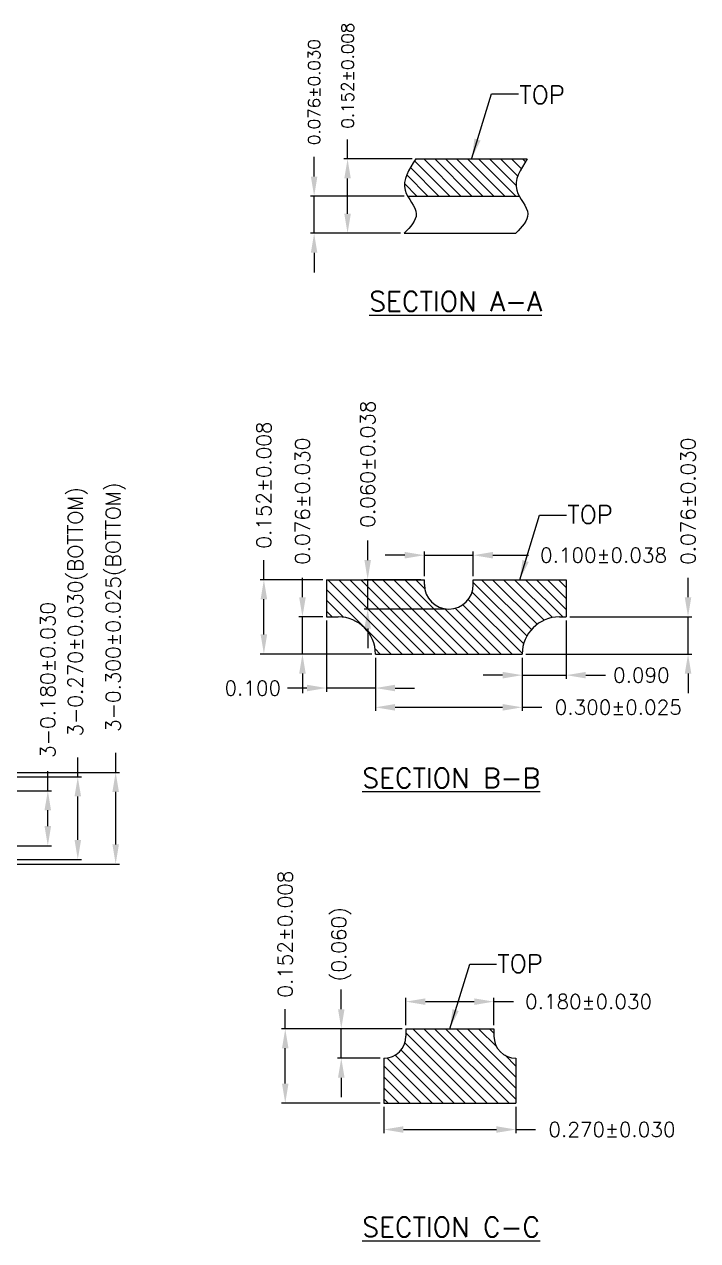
# Model space of a CAD drawing. Header units: millimetres. Extents: x 424.63 to 432.66, y 94.03 to 99.84.
# Drawn here: x 429.913 to 432.665, y 94.856 to 99.83 of the extents above; entities that cross this region are included whole.
import ezdxf

# ---------------------------------------------------------------- set-up
doc = ezdxf.new("R2010")
doc.units = ezdxf.units.MM
doc.header["$LTSCALE"] = 0.5
doc.header["$PDMODE"] = 98
doc.layers.add('DIM', color=3, linetype='Continuous')
doc.layers.add('TB', color=7, linetype='Continuous')
doc.styles.add('ADESK1', font='romans')
doc.styles.add('Chinese', font='SimSun.ttf', dxfattribs={"height": 5})
doc.styles.add('SIMPLEX', font='simplex.shx')
doc.dimstyles.new('Standard4', dxfattribs={"dimtxt": 0.06, "dimasz": 0.08, "dimexe": 0.015, "dimexo": 0.015, "dimgap": 0.027, "dimtad": 1, "dimdec": 3, "dimlfac": 0.8, "dimzin": 1, "dimtxsty": 'SIMPLEX', "dimcen": 0.1905, "dimclrd": 256, "dimclre": 256, "dimclrt": 256, "dimazin": 3, "dimtp": 0.03, "dimtm": 0.03, "dimtfac": 0.8, "dimtdec": 3, "dimtmove": 0, "dimatfit": 3, "dimfxl": 0.05, "dimlwd": -1, "dimlwe": -1})

# ---------------------------------------------------------------- blocks, each defined once
blk = doc.blocks.new('*D235')
at = {"layer": 'Defpoints', "color": 0, "transparency": 16777216}
for p in [(428.6619, 96.771), (430.286, 96.771), (428.6619, 96.396)]:
    blk.add_point(p, dxfattribs=at)
at = {"layer": 'DIM', "transparency": 16777216}
for p, q in [((430.286, 96.771), (430.286, 96.851)), ((428.6769, 96.771), (430.301, 96.771)), ((430.286, 96.476), (430.286, 96.691)), ((428.6769, 96.396), (430.301, 96.396))]:
    blk.add_line(p, q, dxfattribs=at)
for points in [[(430.2726, 96.691), (430.2993, 96.691), (430.286, 96.771)], [(430.2726, 96.476), (430.2993, 96.476), (430.286, 96.396)]]:
    blk.add_solid(points, dxfattribs=at)
at = {"layer": 'DIM', "transparency": 16777216, "insert": (430.286, 97.4466), "char_height": 0.06, "attachment_point": 5, "rotation": 90, "style": 'SIMPLEX'}
blk.add_mtext('\\A1;3-0.300%%P0.025(BOTTOM)', dxfattribs=at)
blk = doc.blocks.new('*D236')
at = {"layer": 'Defpoints', "color": 0, "transparency": 16777216}
for p in [(428.8025, 96.7523), (430.1311, 96.7523), (428.8025, 96.4148)]:
    blk.add_point(p, dxfattribs=at)
at = {"layer": 'DIM', "transparency": 16777216}
for p, q in [((430.1311, 96.7523), (430.1311, 96.8323)), ((428.8175, 96.7523), (430.1461, 96.7523)), ((430.1311, 96.4948), (430.1311, 96.6723)), ((428.8175, 96.4148), (430.1461, 96.4148))]:
    blk.add_line(p, q, dxfattribs=at)
for points in [[(430.1178, 96.6723), (430.1445, 96.6723), (430.1311, 96.7523)], [(430.1178, 96.4948), (430.1445, 96.4948), (430.1311, 96.4148)]]:
    blk.add_solid(points, dxfattribs=at)
at = {"layer": 'DIM', "transparency": 16777216, "insert": (430.1311, 97.4279), "char_height": 0.06, "attachment_point": 5, "rotation": 90, "style": 'SIMPLEX'}
blk.add_mtext('\\A1;3-0.270%%P0.030(BOTTOM)', dxfattribs=at)
blk = doc.blocks.new('*D156')
at = {"layer": 'Defpoints', "color": 0, "transparency": 16777216}
for p in [(428.7244, 96.696), (430.0086, 96.696), (428.7244, 96.471)]:
    blk.add_point(p, dxfattribs=at)
at = {"layer": 'DIM', "transparency": 16777216}
for p, q in [((430.0086, 96.696), (430.0086, 96.776)), ((428.7394, 96.696), (430.0236, 96.696)), ((430.0086, 96.551), (430.0086, 96.616)), ((428.7394, 96.471), (430.0236, 96.471))]:
    blk.add_line(p, q, dxfattribs=at)
for points in [[(429.9952, 96.616), (430.0219, 96.616), (430.0086, 96.696)], [(429.9952, 96.551), (430.0219, 96.551), (430.0086, 96.471)]]:
    blk.add_solid(points, dxfattribs=at)
at = {"layer": 'DIM', "transparency": 16777216, "insert": (430.0086, 97.1488), "char_height": 0.06, "attachment_point": 5, "rotation": 90, "style": 'SIMPLEX'}
blk.add_mtext('\\A1;3-0.180%%P0.030', dxfattribs=at)
blk = doc.blocks.new('*D261')
at = {"linetype": 'ByBlock', "ltscale": 0.1, "transparency": 16777216}
for p, q in [((431.0972, 99.2073), (431.0972, 99.2873)), ((431.4647, 99.1273), (431.0822, 99.1273)), ((431.0972, 98.9753), (431.0972, 99.1273)), ((431.4507, 98.9753), (431.0822, 98.9753)), ((431.0972, 98.8953), (431.0972, 98.8153))]:
    blk.add_line(p, q, dxfattribs=at)
at = {"ltscale": 0.1, "transparency": 16777216}
for points in [[(431.0839, 99.2073), (431.1105, 99.2073), (431.0972, 99.1273)], [(431.0839, 98.8953), (431.1105, 98.8953), (431.0972, 98.9753)]]:
    blk.add_solid(points, dxfattribs=at)
at = {"layer": 'Defpoints', "color": 0, "ltscale": 0.1, "transparency": 16777216}
for p in [(431.4797, 99.1273), (431.0972, 98.9753), (431.4657, 98.9753)]:
    blk.add_point(p, dxfattribs=at)
at = {"ltscale": 0.1, "transparency": 16777216, "insert": (431.0972, 99.5524), "char_height": 0.05, "attachment_point": 5, "rotation": 90, "style": 'SIMPLEX'}
blk.add_mtext('\\A1;0.076%%P0.030', dxfattribs=at)
blk = doc.blocks.new('*D262')
at = {"linetype": 'ByBlock', "ltscale": 0.1, "transparency": 16777216}
for p, q in [((431.2339, 99.2793), (431.2339, 99.3593)), ((431.4977, 99.2793), (431.2189, 99.2793)), ((431.2339, 99.0553), (431.2339, 99.1993)), ((431.4507, 98.9753), (431.2189, 98.9753))]:
    blk.add_line(p, q, dxfattribs=at)
at = {"ltscale": 0.1, "transparency": 16777216}
for points in [[(431.2205, 99.1993), (431.2472, 99.1993), (431.2339, 99.2793)], [(431.2205, 99.0553), (431.2472, 99.0553), (431.2339, 98.9753)]]:
    blk.add_solid(points, dxfattribs=at)
at = {"layer": 'Defpoints', "color": 0, "ltscale": 0.1, "transparency": 16777216}
for p in [(431.2339, 99.2793), (431.5127, 99.2793), (431.4657, 98.9753)]:
    blk.add_point(p, dxfattribs=at)
at = {"ltscale": 0.1, "transparency": 16777216, "insert": (431.2339, 99.6197), "char_height": 0.05, "attachment_point": 5, "rotation": 90, "style": 'SIMPLEX'}
blk.add_mtext('\\A1;0.152%%P0.008', dxfattribs=at)
blk = doc.blocks.new('*D263')
at = {"ltscale": 0.1, "transparency": 16777216}
for p, q in [((431.3478, 97.2398), (431.3478, 97.0219)), ((431.9478, 97.2398), (431.9478, 97.0219)), ((431.4278, 97.0369), (431.8678, 97.0369)), ((431.9478, 97.0369), (432.0278, 97.0369))]:
    blk.add_line(p, q, dxfattribs=at)
for points in [[(431.4278, 97.0502), (431.4278, 97.0235), (431.3478, 97.0369)], [(431.8678, 97.0502), (431.8678, 97.0235), (431.9478, 97.0369)]]:
    blk.add_solid(points, dxfattribs=at)
at = {"layer": 'Defpoints', "color": 0, "ltscale": 0.1, "transparency": 16777216}
for p in [(431.3478, 97.2548), (431.9478, 97.2548), (431.9478, 97.0369)]:
    blk.add_point(p, dxfattribs=at)
at = {"ltscale": 0.1, "transparency": 16777216, "insert": (432.3405, 97.0369), "char_height": 0.06, "attachment_point": 5, "style": 'SIMPLEX'}
blk.add_mtext('\\A1;0.300%%p0.025', dxfattribs=at)
blk = doc.blocks.new('*D264')
at = {"ltscale": 0.1, "transparency": 16777216}
for p, q in [((432.1278, 97.3918), (432.1278, 97.1534)), ((431.9478, 97.2398), (431.9478, 97.1534)), ((431.8678, 97.1684), (431.7878, 97.1684)), ((431.9478, 97.1684), (432.1278, 97.1684)), ((432.2078, 97.1684), (432.2878, 97.1684))]:
    blk.add_line(p, q, dxfattribs=at)
for points in [[(431.8678, 97.1817), (431.8678, 97.155), (431.9478, 97.1684)], [(432.2078, 97.1817), (432.2078, 97.155), (432.1278, 97.1684)]]:
    blk.add_solid(points, dxfattribs=at)
at = {"layer": 'Defpoints', "color": 0, "ltscale": 0.1, "transparency": 16777216}
for p in [(432.1278, 97.4068), (431.9478, 97.2548), (432.1278, 97.1684)]:
    blk.add_point(p, dxfattribs=at)
at = {"ltscale": 0.1, "transparency": 16777216, "insert": (432.4348, 97.1684), "char_height": 0.06, "attachment_point": 5, "style": 'SIMPLEX'}
blk.add_mtext('\\A1;0.090', dxfattribs=at)
blk = doc.blocks.new('*D265')
at = {"ltscale": 0.1, "transparency": 16777216}
for p, q in [((431.1478, 97.3918), (431.1478, 97.1007)), ((431.3478, 97.2398), (431.3478, 97.1007)), ((431.0678, 97.1157), (430.9878, 97.1157)), ((431.3478, 97.1157), (431.1478, 97.1157)), ((431.4278, 97.1157), (431.5078, 97.1157))]:
    blk.add_line(p, q, dxfattribs=at)
for points in [[(431.0678, 97.1291), (431.0678, 97.1024), (431.1478, 97.1157)], [(431.4278, 97.1291), (431.4278, 97.1024), (431.3478, 97.1157)]]:
    blk.add_solid(points, dxfattribs=at)
at = {"layer": 'Defpoints', "color": 0, "ltscale": 0.1, "transparency": 16777216}
for p in [(431.1478, 97.4068), (431.3478, 97.2548), (431.1478, 97.1157)]:
    blk.add_point(p, dxfattribs=at)
at = {"ltscale": 0.1, "transparency": 16777216, "insert": (430.8465, 97.1157), "char_height": 0.06, "attachment_point": 5, "style": 'SIMPLEX'}
blk.add_mtext('\\A1;0.100', dxfattribs=at)
blk = doc.blocks.new('*D266')
at = {"ltscale": 0.1, "transparency": 16777216}
for p, q in [((431.0494, 97.4868), (431.0494, 97.5668)), ((431.1328, 97.4068), (431.0344, 97.4068)), ((431.0494, 97.2548), (431.0494, 97.4068)), ((431.3328, 97.2548), (431.0344, 97.2548)), ((431.0494, 97.1748), (431.0494, 97.0948))]:
    blk.add_line(p, q, dxfattribs=at)
for points in [[(431.0361, 97.4868), (431.0628, 97.4868), (431.0494, 97.4068)], [(431.0361, 97.1748), (431.0628, 97.1748), (431.0494, 97.2548)]]:
    blk.add_solid(points, dxfattribs=at)
at = {"layer": 'Defpoints', "color": 0, "ltscale": 0.1, "transparency": 16777216}
for p in [(431.0494, 97.4068), (431.1478, 97.4068), (431.3478, 97.2548)]:
    blk.add_point(p, dxfattribs=at)
at = {"ltscale": 0.1, "transparency": 16777216, "insert": (431.0494, 97.8795), "char_height": 0.06, "attachment_point": 5, "rotation": 90, "style": 'SIMPLEX'}
blk.add_mtext('\\A1;0.076%%p0.030', dxfattribs=at)
blk = doc.blocks.new('*D267')
at = {"ltscale": 0.1, "transparency": 16777216}
for p, q in [((432.6256, 97.4868), (432.6256, 97.5668)), ((432.1428, 97.4068), (432.6406, 97.4068)), ((432.6256, 97.2548), (432.6256, 97.4068)), ((431.9628, 97.2548), (432.6406, 97.2548)), ((432.6256, 97.1748), (432.6256, 97.0948))]:
    blk.add_line(p, q, dxfattribs=at)
for points in [[(432.6122, 97.4868), (432.6389, 97.4868), (432.6256, 97.4068)], [(432.6122, 97.1748), (432.6389, 97.1748), (432.6256, 97.2548)]]:
    blk.add_solid(points, dxfattribs=at)
at = {"layer": 'Defpoints', "color": 0, "ltscale": 0.1, "transparency": 16777216}
for p in [(432.1278, 97.4068), (432.6256, 97.4068), (431.9478, 97.2548)]:
    blk.add_point(p, dxfattribs=at)
at = {"ltscale": 0.1, "transparency": 16777216, "insert": (432.6256, 97.8795), "char_height": 0.06, "attachment_point": 5, "rotation": 90, "style": 'SIMPLEX'}
blk.add_mtext('\\A1;0.076%%p0.030', dxfattribs=at)
blk = doc.blocks.new('*D268')
at = {"ltscale": 0.1, "transparency": 16777216}
for p, q in [((431.4678, 97.6588), (431.3878, 97.6588)), ((431.5478, 97.5738), (431.5478, 97.6738)), ((431.5478, 97.6588), (431.7478, 97.6588)), ((431.7478, 97.5738), (431.7478, 97.6738)), ((431.8278, 97.6588), (431.9732, 97.6588))]:
    blk.add_line(p, q, dxfattribs=at)
for points in [[(431.4678, 97.6721), (431.4678, 97.6455), (431.5478, 97.6588)], [(431.8278, 97.6721), (431.8278, 97.6455), (431.7478, 97.6588)]]:
    blk.add_solid(points, dxfattribs=at)
at = {"layer": 'Defpoints', "color": 0, "ltscale": 0.1, "transparency": 16777216}
for p in [(431.7478, 97.6588), (431.5478, 97.5588), (431.7478, 97.5588)]:
    blk.add_point(p, dxfattribs=at)
at = {"ltscale": 0.1, "transparency": 16777216, "insert": (432.2802, 97.6588), "char_height": 0.06, "attachment_point": 5, "style": 'SIMPLEX'}
blk.add_mtext('\\A1;0.100%%p0.038', dxfattribs=at)
blk = doc.blocks.new('*D269')
at = {"ltscale": 0.1, "transparency": 16777216}
for p, q in [((430.8918, 97.5588), (430.8918, 97.6388)), ((431.1328, 97.5588), (430.8768, 97.5588)), ((430.8918, 97.3348), (430.8918, 97.4788)), ((431.3328, 97.2548), (430.8768, 97.2548))]:
    blk.add_line(p, q, dxfattribs=at)
for points in [[(430.8784, 97.4788), (430.9051, 97.4788), (430.8918, 97.5588)], [(430.8784, 97.3348), (430.9051, 97.3348), (430.8918, 97.2548)]]:
    blk.add_solid(points, dxfattribs=at)
at = {"layer": 'Defpoints', "color": 0, "ltscale": 0.1, "transparency": 16777216}
for p in [(430.8918, 97.5588), (431.1478, 97.5588), (431.3478, 97.2548)]:
    blk.add_point(p, dxfattribs=at)
at = {"ltscale": 0.1, "transparency": 16777216, "insert": (430.8918, 97.9458), "char_height": 0.06, "attachment_point": 5, "rotation": 90, "style": 'SIMPLEX'}
blk.add_mtext('\\A1;0.152%%p0.008', dxfattribs=at)
blk = doc.blocks.new('*D270')
at = {"ltscale": 0.1, "transparency": 16777216}
for p, q in [((431.3161, 97.6388), (431.3161, 97.7188)), ((431.5328, 97.5588), (431.3011, 97.5588)), ((431.3161, 97.4388), (431.3161, 97.5588)), ((431.6328, 97.4388), (431.3011, 97.4388)), ((431.3161, 97.3588), (431.3161, 97.2788))]:
    blk.add_line(p, q, dxfattribs=at)
for points in [[(431.3027, 97.6388), (431.3294, 97.6388), (431.3161, 97.5588)], [(431.3027, 97.3588), (431.3294, 97.3588), (431.3161, 97.4388)]]:
    blk.add_solid(points, dxfattribs=at)
at = {"layer": 'Defpoints', "color": 0, "ltscale": 0.1, "transparency": 16777216}
for p in [(431.3161, 97.5588), (431.5478, 97.5588), (431.6478, 97.4388)]:
    blk.add_point(p, dxfattribs=at)
at = {"ltscale": 0.1, "transparency": 16777216, "insert": (431.3161, 98.0315), "char_height": 0.06, "attachment_point": 5, "rotation": 90, "style": 'SIMPLEX'}
blk.add_mtext('\\A1;0.060%%p0.038', dxfattribs=at)
blk = doc.blocks.new('*D271')
at = {"ltscale": 0.1, "transparency": 16777216}
for p, q in [((431.472, 95.7375), (431.472, 95.8484)), ((431.832, 95.7375), (431.832, 95.8484)), ((431.552, 95.8334), (431.752, 95.8334)), ((431.832, 95.8334), (431.912, 95.8334))]:
    blk.add_line(p, q, dxfattribs=at)
for points in [[(431.552, 95.8467), (431.552, 95.82), (431.472, 95.8334)], [(431.752, 95.8467), (431.752, 95.82), (431.832, 95.8334)]]:
    blk.add_solid(points, dxfattribs=at)
at = {"layer": 'Defpoints', "color": 0, "ltscale": 0.1, "transparency": 16777216}
for p in [(431.832, 95.8334), (431.472, 95.7225), (431.832, 95.7225)]:
    blk.add_point(p, dxfattribs=at)
at = {"ltscale": 0.1, "transparency": 16777216, "insert": (432.219, 95.8334), "char_height": 0.06, "attachment_point": 5, "style": 'SIMPLEX'}
blk.add_mtext('\\A1;0.180%%p0.030', dxfattribs=at)
blk = doc.blocks.new('*D272')
at = {"ltscale": 0.1, "transparency": 16777216}
for p, q in [((430.9792, 95.7225), (430.9792, 95.8025)), ((431.457, 95.7225), (430.9642, 95.7225)), ((430.9792, 95.4985), (430.9792, 95.6425)), ((431.367, 95.4185), (430.9642, 95.4185))]:
    blk.add_line(p, q, dxfattribs=at)
for points in [[(430.9659, 95.6425), (430.9925, 95.6425), (430.9792, 95.7225)], [(430.9659, 95.4985), (430.9925, 95.4985), (430.9792, 95.4185)]]:
    blk.add_solid(points, dxfattribs=at)
at = {"layer": 'Defpoints', "color": 0, "ltscale": 0.1, "transparency": 16777216}
for p in [(430.9792, 95.7225), (431.472, 95.7225), (431.382, 95.4185)]:
    blk.add_point(p, dxfattribs=at)
at = {"ltscale": 0.1, "transparency": 16777216, "insert": (430.9792, 96.1095), "char_height": 0.06, "attachment_point": 5, "rotation": 90, "style": 'SIMPLEX'}
blk.add_mtext('\\A1;0.152%%p0.008', dxfattribs=at)
blk = doc.blocks.new('*D273')
at = {"ltscale": 0.1, "transparency": 16777216}
for p, q in [((431.2082, 95.8025), (431.2082, 95.8825)), ((431.457, 95.7225), (431.1932, 95.7225)), ((431.2082, 95.6025), (431.2082, 95.7225)), ((431.367, 95.6025), (431.1932, 95.6025)), ((431.2082, 95.5225), (431.2082, 95.4425))]:
    blk.add_line(p, q, dxfattribs=at)
for points in [[(431.1948, 95.8025), (431.2215, 95.8025), (431.2082, 95.7225)], [(431.1948, 95.5225), (431.2215, 95.5225), (431.2082, 95.6025)]]:
    blk.add_solid(points, dxfattribs=at)
at = {"layer": 'Defpoints', "color": 0, "ltscale": 0.1, "transparency": 16777216}
for p in [(431.2082, 95.7225), (431.472, 95.7225), (431.382, 95.6025)]:
    blk.add_point(p, dxfattribs=at)
at = {"ltscale": 0.1, "transparency": 16777216, "insert": (431.2082, 96.0681), "char_height": 0.06, "attachment_point": 5, "rotation": 90, "style": 'SIMPLEX'}
blk.add_mtext('\\A1;(0.060)', dxfattribs=at)
blk = doc.blocks.new('*D274')
at = {"ltscale": 0.1, "transparency": 16777216}
for p, q in [((431.382, 95.4035), (431.382, 95.2954)), ((431.922, 95.4035), (431.922, 95.2954)), ((431.462, 95.3104), (431.842, 95.3104)), ((431.922, 95.3104), (432.002, 95.3104))]:
    blk.add_line(p, q, dxfattribs=at)
for points in [[(431.462, 95.3238), (431.462, 95.2971), (431.382, 95.3104)], [(431.842, 95.3238), (431.842, 95.2971), (431.922, 95.3104)]]:
    blk.add_solid(points, dxfattribs=at)
at = {"layer": 'Defpoints', "color": 0, "ltscale": 0.1, "transparency": 16777216}
for p in [(431.382, 95.4185), (431.922, 95.4185), (431.922, 95.3104)]:
    blk.add_point(p, dxfattribs=at)
at = {"ltscale": 0.1, "transparency": 16777216, "insert": (432.3147, 95.3104), "char_height": 0.06, "attachment_point": 5, "style": 'SIMPLEX'}
blk.add_mtext('\\A1;0.270%%p0.030', dxfattribs=at)

msp = doc.modelspace()

# ---------------------------------------------------------------- hatches: boundary and pattern name
at = {"ltscale": 0.1}
h = msp.add_hatch(dxfattribs=at)
h.set_pattern_fill('ANSI31', color=256, scale=0.01, angle=90)
h.set_pattern_definition([(135, (427.584674, 99.872006), (-0.02245064, -0.02245064), [])])
edge = h.paths.add_edge_path()
edge.add_spline(control_points=[(431.9357, 99.1273), (431.9313, 99.1351), (431.9076, 99.1849), (431.9407, 99.2362), (431.9686, 99.2793)], knot_values=[0, 0, 0, 0, 0.025473, 0.160996, 0.160996, 0.160996, 0.160996], degree=3, periodic=0)
edge.add_line((431.9686, 99.2793), (431.5127, 99.2793))
edge.add_spline(control_points=[(431.5127, 99.2793), (431.4848, 99.2362), (431.4517, 99.1849), (431.4754, 99.1351), (431.4797, 99.1273)], knot_values=[0, 0, 0, 0, 0.135523, 0.160996, 0.160996, 0.160996, 0.160996], degree=3, periodic=0)
edge.add_line((431.4797, 99.1273), (431.9357, 99.1273))
h = msp.add_hatch(dxfattribs=at)
h.set_pattern_fill('ANSI31', color=256, scale=0.01, angle=90)
h.set_pattern_definition([(135, (406.81481, 99.08729), (-0.02245064, -0.02245064), [])])
h.paths.add_polyline_path([(432.0998, 97.4068), (432.1278, 97.4068), (432.1278, 97.5588), (431.7478, 97.5588), (431.7478, 97.5388, -0.414214), (431.6478, 97.4388, -0.414214), (431.5478, 97.5388), (431.5478, 97.5588), (431.1478, 97.5588), (431.1478, 97.4068), (431.1958, 97.4068, -0.414214), (431.3478, 97.2548), (431.9478, 97.2548, -0.414214)])
h = msp.add_hatch(dxfattribs=at)
h.set_pattern_fill('ANSI31', color=256, scale=0.01, angle=90)
h.set_pattern_definition([(135, (406.58721, 97.107054), (-0.02245064, -0.02245064), [])])
h.paths.add_polyline_path([(431.922, 95.6025, -0.414214), (431.832, 95.6925), (431.832, 95.7225), (431.472, 95.7225), (431.472, 95.6925, -0.414214), (431.382, 95.6025), (431.382, 95.4185), (431.922, 95.4185)])

# ---------------------------------------------------------------- linework, layer by layer
for p, q in [((431.5127, 99.2793), (431.9686, 99.2793)), ((431.4797, 99.1273), (431.9357, 99.1273)), ((431.4657, 98.9753), (431.9216, 98.9753)), ((431.1478, 97.5588), (431.5478, 97.5588)), ((431.1478, 97.5588), (431.1478, 97.4068)), ((431.5478, 97.5388), (431.5478, 97.5588)), ((431.7478, 97.5588), (432.1278, 97.5588)), ((431.7478, 97.5388), (431.7478, 97.5588)), ((432.1278, 97.5588), (432.1278, 97.4068)), ((431.1478, 97.4068), (431.1958, 97.4068)), ((432.0998, 97.4068), (432.1278, 97.4068)), ((431.3478, 97.2548), (431.9478, 97.2548)), ((431.3478, 97.2548), (431.3478, 97.2548)), ((431.472, 95.7225), (431.832, 95.7225)), ((431.472, 95.7225), (431.472, 95.6925)), ((431.832, 95.7225), (431.832, 95.6925)), ((431.382, 95.6025), (431.382, 95.4185)), ((431.922, 95.6025), (431.922, 95.4185)), ((431.382, 95.4185), (431.922, 95.4185))]:
    msp.add_line(p, q, dxfattribs=at)
for centre, radius, start, end in [((431.6478, 97.5388), 0.1, 180, 270), ((431.6478, 97.5388), 0.1, 270, 0), ((431.1958, 97.2548), 0.152, 0, 90), ((432.0998, 97.2548), 0.152, 90, 180), ((431.382, 95.6925), 0.09, 270, 0), ((431.922, 95.6925), 0.09, 180, 270)]:
    msp.add_arc(centre, radius, start, end, dxfattribs=at)
for points in [[(431.5127, 99.2793), (431.4848, 99.2362), (431.435, 99.159), (431.544, 99.057), (431.4905, 99.0013), (431.4657, 98.9753)], [(431.9686, 99.2793), (431.9407, 99.2362), (431.8909, 99.159), (431.9999, 99.057), (431.9465, 99.0013), (431.9216, 98.9753)]]:
    msp.add_open_spline(points, degree=3, knots=[0, 0, 0, 0, 0.1355234, 0.2423325, 0.3351576, 0.3351576, 0.3351576, 0.3351576], dxfattribs=at)

# ---------------------------------------------------------------- texts
at = {"ltscale": 0.1, "char_height": 0.08, "width": 1.274955, "attachment_point": 1, "style": 'Chinese'}
for s, insert in [('{\\Fsimplex|c134;\\LSECTION A-A}', (431.3222, 98.7368)), ('{\\Fsimplex|c0;\\LSECTION \\Fsimplex|c134;B\\Fsimplex|c0;-\\Fsimplex|c134;B}', (431.2938, 96.7883)), ('{\\Fsimplex|c0;\\LSECTION\\Fsimplex|c134; C\\Fsimplex|c0;-\\Fsimplex|c134;C}', (431.2938, 94.952))]:
    msp.add_mtext(s, dxfattribs=dict(at, insert=insert))
at = {"layer": 'TB', "style": 'ADESK1'}
for p in [(431.936, 99.5043), (432.1322, 97.7879), (431.8464, 95.9517)]:
    msp.add_text('TOP', height=0.07363, dxfattribs=at).set_placement(p)

# ---------------------------------------------------------------- dimensions: what is measured, and where the dimension line sits
at = {"ltscale": 0.1}
dim = msp.add_linear_dim(base=(431.2339, 99.2793), p1=(431.4657, 98.9753), p2=(431.5127, 99.2793), angle=90, text='0.152%%P0.008', dimstyle='Standard4', override={"dimtxt": 0.05, "dimclrd": 256, "dimarcsym": 1}, dxfattribs=at)
dim.commit()
dim.dimension.update_dxf_attribs({"geometry": '*D262', "text_midpoint": (431.2339, 99.6197)})
dim = msp.add_linear_dim(base=(431.0972, 98.9753), p1=(431.4797, 99.1273), p2=(431.4657, 98.9753), angle=90, text='0.076%%P0.030', dimstyle='Standard4', override={"dimtxt": 0.05, "dimarcsym": 1}, dxfattribs=at)
dim.commit()
dim.dimension.update_dxf_attribs({"geometry": '*D261', "text_midpoint": (431.0972, 99.5524), "dimtype": 160})
for base, p1, p2, text, picture, middle in [((431.3161, 97.5588), (431.6478, 97.4388), (431.5478, 97.5588), '0.060%%p0.038', '*D270', (431.3161, 98.0315)), ((430.8918, 97.5588), (431.3478, 97.2548), (431.1478, 97.5588), '0.152%%p0.008', '*D269', (430.8918, 97.9458)), ((431.0494, 97.4068), (431.3478, 97.2548), (431.1478, 97.4068), '0.076%%p0.030', '*D266', (431.0494, 97.8795)), ((432.6256, 97.4068), (431.9478, 97.2548), (432.1278, 97.4068), '0.076%%p0.030', '*D267', (432.6256, 97.8795)), ((430.9792, 95.7225), (431.382, 95.4185), (431.472, 95.7225), '0.152%%p0.008', '*D272', (430.9792, 96.1095)), ((431.2082, 95.7225), (431.382, 95.6025), (431.472, 95.7225), '(0.060)', '*D273', (431.2082, 96.0681))]:
    dim = msp.add_linear_dim(base=base, p1=p1, p2=p2, angle=90, text=text, dimstyle='Standard4', dxfattribs=at)
    dim.commit()
    dim.dimension.update_dxf_attribs({"geometry": picture, "text_midpoint": middle})
dim = msp.add_linear_dim(base=(431.7478, 97.6588), p1=(431.5478, 97.5588), p2=(431.7478, 97.5588), text='0.100%%p0.038', dimstyle='Standard4', dxfattribs=at)
dim.commit()
dim.dimension.update_dxf_attribs({"geometry": '*D268', "text_midpoint": (432.2802, 97.6588), "dimtype": 160})
for base, p1, p2, text, picture, middle in [((431.1478, 97.1157), (431.3478, 97.2548), (431.1478, 97.4068), '0.100', '*D265', (430.8465, 97.1157)), ((432.1278, 97.1684), (431.9478, 97.2548), (432.1278, 97.4068), '0.090', '*D264', (432.4348, 97.1684)), ((431.9478, 97.0369), (431.3478, 97.2548), (431.9478, 97.2548), '0.300%%p0.025', '*D263', (432.3405, 97.0369)), ((431.832, 95.8334), (431.472, 95.7225), (431.832, 95.7225), '0.180%%p0.030', '*D271', (432.219, 95.8334)), ((431.922, 95.3104), (431.382, 95.4185), (431.922, 95.4185), '0.270%%p0.030', '*D274', (432.3147, 95.3104))]:
    dim = msp.add_linear_dim(base=base, p1=p1, p2=p2, text=text, dimstyle='Standard4', dxfattribs=at)
    dim.commit()
    dim.dimension.update_dxf_attribs({"geometry": picture, "text_midpoint": middle})
at = {"layer": 'DIM'}
for base, p1, p2, text, picture, middle in [((430.286, 96.771), (428.6619, 96.396), (428.6619, 96.771), '3-<>%%P0.025(BOTTOM)', '*D235', (430.286, 97.4466)), ((430.1311, 96.7523), (428.8025, 96.4148), (428.8025, 96.7523), '3-<>%%P0.030(BOTTOM)', '*D236', (430.1311, 97.4279)), ((430.0086, 96.696), (428.7244, 96.471), (428.7244, 96.696), '3-<>%%P0.030', '*D156', (430.0086, 97.1488))]:
    dim = msp.add_linear_dim(base=base, p1=p1, p2=p2, angle=90, text=text, dimstyle='Standard4', dxfattribs=at)
    dim.commit()
    dim.dimension.update_dxf_attribs({"geometry": picture, "text_midpoint": middle})

# ---------------------------------------------------------------- leaders
at = {"color": 1, "ltscale": 0.1}
for points in [[(431.7416, 99.282), (431.8229, 99.5457), (431.9326, 99.5457)], [(431.9378, 97.5588), (432.0191, 97.8225), (432.1287, 97.8225)], [(431.652, 95.7225), (431.7333, 95.9862), (431.8429, 95.9862)]]:
    msp.add_leader(points, dimstyle='Standard4', dxfattribs=at)

doc.saveas('drawing.dxf')
